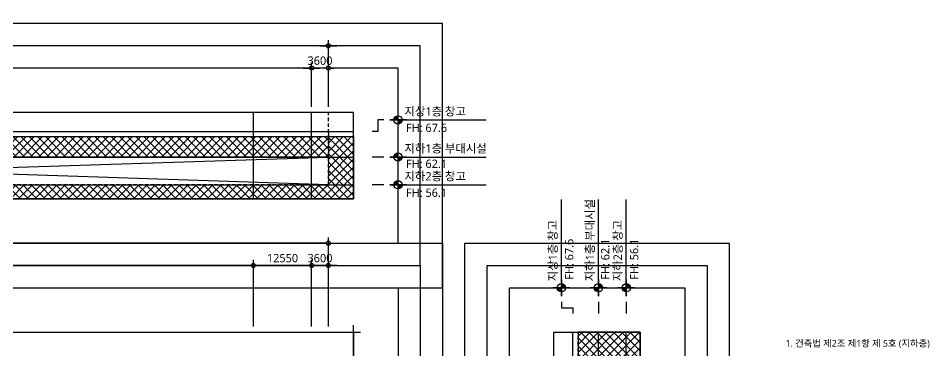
# Model space of a CAD drawing. Header units: millimetres. Extents: x 14000 to 977408, y 8600 to 340156.
# Drawn here: x 766042 to 961882, y 268383 to 340156 of the extents above; entities that cross this region are included whole.
import ezdxf
from ezdxf.enums import TextEntityAlignment as Align

# ---------------------------------------------------------------- set-up
doc = ezdxf.new("R2010")
doc.units = ezdxf.units.MM
doc.header["$LTSCALE"] = 1000
doc.header["$MEASUREMENT"] = 0
doc.header["$PDSIZE"] = -10
doc.linetypes.add('-HID', pattern=[2.5, 1.5, -1])
doc.layers.get('0').update_dxf_attribs({"linetype": 'CONTINUOUS'})
doc.layers.get('Defpoints').update_dxf_attribs({"color": 171, "linetype": 'CONTINUOUS'})
for name, color, linetype in [('AREABOUNDARY', 2, 'CONTINUOUS'), ('cen', 1, 'CONTINUOUS'), ('HAT', 8, 'CONTINUOUS'), ('NDIM', 7, 'CONTINUOUS'), ('SASAC 도면명', 2, 'CONTINUOUS'), ('SYM', 7, 'CONTINUOUS'), ('TEXT', 3, 'CONTINUOUS'), ('TEXT(AXIS)', 2, 'CONTINUOUS'), ('면적산출도(제외면적)', 3, 'CONTINUOUS')]:
    doc.layers.add(name, color=color, linetype=linetype)
doc.styles.add('CGS', font='cgse', dxfattribs={"bigfont": 'cgs'})
doc.styles.add('나눔바른고딕', font='NanumBarunGothic.ttf')
doc.dimstyles.new('NDIM 1200', dxfattribs={"dimscale": 500, "dimtxt": 3, "dimasz": 1, "dimexe": 2, "dimexo": 2, "dimgap": 1, "dimtad": 1, "dimdec": 0, "dimdsep": 46, "dimtxsty": 'CGS', "dimblk": 'DOT0', "dimcen": 1, "dimdle": 8, "dimclrd": 2, "dimclre": 2, "dimclrt": 2, "dimadec": 0, "dimazin": 0, "dimtfac": 1, "dimtdec": 0, "dimtix": 1, "dimtmove": 2, "dimatfit": 3, "dimldrblk": 'DOT0', "dimfxl": 1, "dimtolj": 1, "dimtzin": 0, "dimlwd": -1, "dimlwe": -1, "dimarcsym": 0})

# ---------------------------------------------------------------- blocks, each defined once
blk = doc.blocks.new('DOT0')
blk.add_line((-3, 0), (3, 0))
at = {"color": 6}
blk.add_circle((0, 0), 0.75, dxfattribs=at)
blk = doc.blocks.new('*D110')
at = {"layer": 'Defpoints', "color": 0, "ltscale": 0.4, "transparency": 16777216}
for p in [(816740, 286800), (816740, 272400), (829290, 272400)]:
    blk.add_point(p, dxfattribs=at)
at = {"layer": 'NDIM', "ltscale": 0.4, "transparency": 16777216}
for p, q in [((816740, 273600), (816740, 288000)), ((829290, 273600), (829290, 288000)), ((828690, 286800), (817340, 286800))]:
    blk.add_line(p, q, dxfattribs=at)
at = {"layer": 'NDIM', "ltscale": 0.4, "transparency": 16777216, "xscale": 600, "yscale": 600, "zscale": 600, "rotation": 180}
blk.add_blockref('DOT0', (816740, 286800), dxfattribs=at)
at = {"layer": 'NDIM', "ltscale": 0.4, "transparency": 16777216, "xscale": 600, "yscale": 600, "zscale": 600}
blk.add_blockref('DOT0', (829290, 286800), dxfattribs=at)
at = {"layer": 'NDIM', "ltscale": 0.4, "transparency": 16777216, "insert": (823015, 288377), "char_height": 1800, "attachment_point": 5, "style": '나눔바른고딕'}
blk.add_mtext('\\A1;12550', dxfattribs=at)
blk = doc.blocks.new('*D111')
at = {"layer": 'Defpoints', "color": 0, "ltscale": 0.4, "transparency": 16777216}
for p in [(829290, 286800), (829290, 272400), (832890, 272400)]:
    blk.add_point(p, dxfattribs=at)
at = {"layer": 'NDIM', "ltscale": 0.4, "transparency": 16777216}
for p, q in [((829290, 273600), (829290, 288000)), ((832890, 273600), (832890, 288000)), ((828690, 286800), (828090, 286800)), ((832890, 286800), (829290, 286800)), ((833490, 286800), (834090, 286800))]:
    blk.add_line(p, q, dxfattribs=at)
at = {"layer": 'NDIM', "ltscale": 0.4, "transparency": 16777216, "xscale": 600, "yscale": 600, "zscale": 600}
blk.add_blockref('DOT0', (829290, 286800), dxfattribs=at)
at = {"layer": 'NDIM', "ltscale": 0.4, "transparency": 16777216, "xscale": 600, "yscale": 600, "zscale": 600, "rotation": 180}
blk.add_blockref('DOT0', (832890, 286800), dxfattribs=at)
at = {"layer": 'NDIM', "ltscale": 0.4, "transparency": 16777216, "insert": (831090, 288379), "char_height": 1800, "attachment_point": 5, "style": '나눔바른고딕'}
blk.add_mtext('\\A1;3600', dxfattribs=at)
blk = doc.blocks.new('*D112')
at = {"layer": 'Defpoints', "color": 0, "ltscale": 0.4, "transparency": 16777216}
for p in [(602140, 291600), (602140, 272400), (832890, 272400)]:
    blk.add_point(p, dxfattribs=at)
at = {"layer": 'NDIM', "ltscale": 0.4, "transparency": 16777216}
for p, q in [((602140, 273600), (602140, 292800)), ((832890, 273600), (832890, 292800)), ((832290, 291600), (602740, 291600))]:
    blk.add_line(p, q, dxfattribs=at)
at = {"layer": 'NDIM', "ltscale": 0.4, "transparency": 16777216, "xscale": 600, "yscale": 600, "zscale": 600, "rotation": 180}
blk.add_blockref('DOT0', (602140, 291600), dxfattribs=at)
at = {"layer": 'NDIM', "ltscale": 0.4, "transparency": 16777216, "xscale": 600, "yscale": 600, "zscale": 600}
blk.add_blockref('DOT0', (832890, 291600), dxfattribs=at)
at = {"layer": 'NDIM', "ltscale": 0.4, "transparency": 16777216, "insert": (717515, 293368), "char_height": 1800, "attachment_point": 5, "style": '나눔바른고딕'}
blk.add_mtext('\\A1;230750 (A 구획)', dxfattribs=at)
blk = doc.blocks.new('A$C19853FC8')
at = {"layer": 'SYM'}
for p, q in [((1800, 0), (1800, 3600)), ((3600, 1800), (0, 1800))]:
    blk.add_line(p, q, dxfattribs=at)
blk.add_circle((1800, 1800), 900, dxfattribs=at)
for points in [[(900, 1800), (1800, 2700), (914, 1959), (1643, 2686)], [(914, 1959), (1643, 2686), (954, 2112), (1492, 2646)], [(954, 2112), (1492, 2646), (1025, 2260), (1346, 2576)], [(1025, 2260), (1346, 2576), (1109, 2378), (1222, 2491)], [(1800, 900), (2700, 1800), (1959, 914), (2686, 1643)], [(1959, 914), (2686, 1643), (2112, 954), (2646, 1492)], [(2112, 954), (2646, 1492), (2260, 1025), (2576, 1346)], [(2260, 1025), (2576, 1346), (2378, 1109), (2491, 1222)]]:
    blk.add_solid(points, dxfattribs=at)
at = {"layer": 'SYM', "linetype": 'Continuous'}
for points in [[(1800, 2700), (1800, 1800), (900, 1800)], [(2700, 1800), (1800, 900), (1800, 1800)]]:
    blk.add_solid(points, dxfattribs=at)
blk = doc.blocks.new('*D96')
at = {"layer": 'Defpoints', "color": 0, "ltscale": 0.4, "transparency": 16777216}
for p in [(651790, 329400), (651790, 319800), (829290, 319800)]:
    blk.add_point(p, dxfattribs=at)
at = {"layer": 'NDIM', "ltscale": 0.4, "transparency": 16777216}
for p, q in [((651790, 321000), (651790, 330600)), ((828690, 329400), (652390, 329400)), ((829290, 321000), (829290, 330600))]:
    blk.add_line(p, q, dxfattribs=at)
at = {"layer": 'NDIM', "ltscale": 0.4, "transparency": 16777216, "xscale": 600, "yscale": 600, "zscale": 600, "rotation": 180}
blk.add_blockref('DOT0', (651790, 329400), dxfattribs=at)
at = {"layer": 'NDIM', "ltscale": 0.4, "transparency": 16777216, "xscale": 600, "yscale": 600, "zscale": 600}
blk.add_blockref('DOT0', (829290, 329400), dxfattribs=at)
at = {"layer": 'NDIM', "ltscale": 0.4, "transparency": 16777216, "insert": (740540, 330977), "char_height": 1800, "attachment_point": 5, "style": '나눔바른고딕'}
blk.add_mtext('\\A1;177500', dxfattribs=at)
blk = doc.blocks.new('*D97')
at = {"layer": 'Defpoints', "color": 0, "ltscale": 0.4, "transparency": 16777216}
for p in [(829290, 329400), (829290, 319800), (832890, 319800)]:
    blk.add_point(p, dxfattribs=at)
at = {"layer": 'NDIM', "ltscale": 0.4, "transparency": 16777216}
for p, q in [((828690, 329400), (828090, 329400)), ((829290, 321000), (829290, 330600)), ((832890, 329400), (829290, 329400)), ((832890, 321000), (832890, 330600)), ((833490, 329400), (834090, 329400))]:
    blk.add_line(p, q, dxfattribs=at)
at = {"layer": 'NDIM', "ltscale": 0.4, "transparency": 16777216, "xscale": 600, "yscale": 600, "zscale": 600}
blk.add_blockref('DOT0', (829290, 329400), dxfattribs=at)
at = {"layer": 'NDIM', "ltscale": 0.4, "transparency": 16777216, "xscale": 600, "yscale": 600, "zscale": 600, "rotation": 180}
blk.add_blockref('DOT0', (832890, 329400), dxfattribs=at)
at = {"layer": 'NDIM', "ltscale": 0.4, "transparency": 16777216, "insert": (831090, 330979), "char_height": 1800, "attachment_point": 5, "style": '나눔바른고딕'}
blk.add_mtext('\\A1;3600', dxfattribs=at)
blk = doc.blocks.new('*D98')
at = {"layer": 'Defpoints', "color": 0, "ltscale": 0.4, "transparency": 16777216}
for p in [(602140, 334200), (602140, 319800), (832890, 319800)]:
    blk.add_point(p, dxfattribs=at)
at = {"layer": 'NDIM', "ltscale": 0.4, "transparency": 16777216}
for p, q in [((602140, 321000), (602140, 335400)), ((832890, 321000), (832890, 335400)), ((832290, 334200), (602740, 334200))]:
    blk.add_line(p, q, dxfattribs=at)
at = {"layer": 'NDIM', "ltscale": 0.4, "transparency": 16777216, "xscale": 600, "yscale": 600, "zscale": 600, "rotation": 180}
blk.add_blockref('DOT0', (602140, 334200), dxfattribs=at)
at = {"layer": 'NDIM', "ltscale": 0.4, "transparency": 16777216, "xscale": 600, "yscale": 600, "zscale": 600}
blk.add_blockref('DOT0', (832890, 334200), dxfattribs=at)
at = {"layer": 'NDIM', "ltscale": 0.4, "transparency": 16777216, "insert": (717515, 335968), "char_height": 1800, "attachment_point": 5, "style": '나눔바른고딕'}
blk.add_mtext('\\A1;230750 (A 구획)', dxfattribs=at)
blk = doc.blocks.new('*D160')
at = {"layer": 'Defpoints', "color": 0, "ltscale": 0.4, "transparency": 16777216}
for p in [(651790, 286800), (651790, 272400), (816740, 272400)]:
    blk.add_point(p, dxfattribs=at)
at = {"layer": 'NDIM', "ltscale": 0.4, "transparency": 16777216}
for p, q in [((651790, 273600), (651790, 288000)), ((816740, 273600), (816740, 288000)), ((816140, 286800), (652390, 286800))]:
    blk.add_line(p, q, dxfattribs=at)
at = {"layer": 'NDIM', "ltscale": 0.4, "transparency": 16777216, "xscale": 600, "yscale": 600, "zscale": 600, "rotation": 180}
blk.add_blockref('DOT0', (651790, 286800), dxfattribs=at)
at = {"layer": 'NDIM', "ltscale": 0.4, "transparency": 16777216, "xscale": 600, "yscale": 600, "zscale": 600}
blk.add_blockref('DOT0', (816740, 286800), dxfattribs=at)
at = {"layer": 'NDIM', "ltscale": 0.4, "transparency": 16777216, "insert": (734265, 288379), "char_height": 1800, "attachment_point": 5, "style": '나눔바른고딕'}
blk.add_mtext('\\A1;164950', dxfattribs=at)

msp = doc.modelspace()

# ---------------------------------------------------------------- hatches: boundary and pattern name
at = {"layer": 'HAT', "ltscale": 0.1}
h = msp.add_hatch(dxfattribs=at)
h.set_pattern_fill('ANSI37', color=256, scale=10000)
h.paths.add_polyline_path([(838310, 314600), (832890, 314600), (832890, 304200), (602140, 304200), (602140, 313550), (651790, 313550), (651790, 314600), (596890, 314600), (596890, 301200), (838310, 301200)])
h = msp.add_hatch(dxfattribs=at)
h.set_pattern_fill('ANSI37', color=256, scale=10000)
h.set_pattern_definition([(45, (399494, 565076), (-883.8835, 883.8835), []), (135, (399494, 565076), (-883.8835, -883.8835), [])])
h.paths.add_polyline_path([(832890, 310200), (832890, 314600), (651790, 314600), (651790, 310200)])
h = msp.add_hatch(dxfattribs=at)
h.set_pattern_fill('ANSI37', color=256, scale=10000)
h.paths.add_polyline_path([(886710, 145797.7), (886710, 153187.2), (897110, 153187.2), (897110, 266537.2), (886710, 266537.2), (886710, 272400), (900110, 272400), (900110, 145797.7)])

# ---------------------------------------------------------------- linework, layer by layer
at = {"layer": 'AREABOUNDARY', "linetype": '-HID', "ltscale": 0.5}
msp.add_lwpolyline([(602140, 319800), (602140, 304200), (832890, 304200), (832890, 319800)], dxfattribs=at)
msp.add_lwpolyline([(651790, 304200), (602140, 304200), (602140, 313550), (651790, 313550), (651790, 315700), (832890, 315700), (832890, 304200)], close=True, dxfattribs=at)
at = {"layer": 'cen', "ltscale": 5}
for p, q in [((816740, 301200), (816740, 319800)), ((829290, 301200), (829290, 319800)), ((596890, 315700), (838310, 315700)), ((596890, 310200), (838310, 310200)), ((596890, 304200), (838310, 304200)), ((885610, 145797.7), (885610, 272400)), ((891110, 145797.7), (891110, 272400)), ((897110, 145797.7), (897110, 272400))]:
    msp.add_line(p, q, dxfattribs=at)
at = {"layer": 'Defpoints', "ltscale": 0.1}
for points in [[(857510, 339000), (577690, 339000), (577690, 282000), (857510, 282000)], [(852710, 334200), (582490, 334200), (582490, 286800), (852710, 286800)], [(847910, 329400), (587290, 329400), (587290, 291600), (847910, 291600)], [(838310, 319800), (596890, 319800), (596890, 301200), (838310, 301200)], [(577690, 291600), (857510, 291600), (857510, 126597.7), (577690, 126597.7)], [(862310, 291600), (919310, 291600), (919310, 126597.7), (862310, 126597.7)], [(582490, 286800), (852710, 286800), (852710, 131397.7), (582490, 131397.7)], [(867110, 286800), (914510, 286800), (914510, 131397.7), (867110, 131397.7)], [(587290, 282000), (847910, 282000), (847910, 136197.7), (587290, 136197.7)], [(871910, 282000), (909710, 282000), (909710, 136197.7), (871910, 136197.7)], [(838310, 145797.7), (596890, 145797.7), (596890, 272400), (838310, 272400)], [(596890, 272400), (838310, 272400), (838310, 145797.7), (596890, 145797.7)], [(881510, 272400), (900110, 272400), (900110, 145797.7), (881510, 145797.7)]]:
    msp.add_lwpolyline(points, close=True, dxfattribs=at)
at = {"layer": 'HAT', "ltscale": 0.1}
for p, q in [((651790, 304200), (832890, 310200)), ((832890, 304200), (651790, 310200))]:
    msp.add_line(p, q, dxfattribs=at)
for points in [[(596890, 314600), (838310, 314600), (838310, 301200), (596890, 301200)], [(886710, 145797.7), (900110, 145797.7), (900110, 272400), (886710, 272400)]]:
    msp.add_lwpolyline(points, close=True, dxfattribs=at)
at = {"layer": 'SASAC 도면명', "ltscale": 0.1}
msp.add_lwpolyline([(651790, 315700), (832890, 315700), (832890, 310200), (651790, 310200)], close=True, dxfattribs=at)
at = {"layer": 'SYM', "ltscale": 1000}
for p, q in [((846110, 318200), (866910, 318200)), ((843583.6, 315700), (842320.5, 315700)), ((844846.8, 310200), (842320.5, 310200)), ((846110, 310200), (866910, 310200)), ((844846.8, 304200), (842320.5, 304200)), ((846110, 304200), (866910, 304200)), ((883110, 280200), (883110, 301000)), ((891110, 280200), (891110, 301000)), ((897110, 280200), (897110, 301000)), ((891110, 278936.8), (891110, 276410.5)), ((897110, 278936.8), (897110, 276410.5)), ((885610, 277673.7), (885610, 276410.5))]:
    msp.add_line(p, q, dxfattribs=at)
for points in [[(844846.8, 318200), (843583.6, 318200), (843583.6, 315700)], [(883110, 278936.8), (883110, 277673.7), (885610, 277673.7)]]:
    msp.add_lwpolyline(points, dxfattribs=at)
at = {"layer": 'SYM', "ltscale": 0.1}
for points in [[(595390, 272400), (717060, 272400), (716790, 273500), (718410, 271300), (718140, 272400), (839810, 272400)], [(838310, 144297.7), (838310, 208558.8), (837210, 208288.8), (839410, 209908.8), (838310, 209638.8), (838310, 273900)]]:
    msp.add_lwpolyline(points, dxfattribs=at)
at = {"layer": '면적산출도(제외면적)', "linetype": '-HID', "ltscale": 0.5}
for p, q in [((596890, 314600), (838310, 314600)), ((886710, 145797.7), (886710, 272400))]:
    msp.add_line(p, q, dxfattribs=at)

# ---------------------------------------------------------------- block references
at = {"ltscale": 1000}
for p in [(846110, 316400), (846110, 308400), (846110, 302400)]:
    msp.add_blockref('A$C19853FC8', p, dxfattribs=at)
at = {"ltscale": 1000, "rotation": 90}
for p in [(884909.9, 280200), (892909.9, 280200), (898909.9, 280200)]:
    msp.add_blockref('A$C19853FC8', p, dxfattribs=at)

# ---------------------------------------------------------------- texts
at = {"layer": 'TEXT', "style": '나눔바른고딕'}
msp.add_text('1. 건축법 제2조 제1항 제 5호 (지하층)', height=1440, dxfattribs=at).set_placement((931426.8, 270000), align=Align.MIDDLE_LEFT)
at = {"layer": 'TEXT(AXIS)', "style": '나눔바른고딕'}
for s, p in [('지상1층 창고', (849291.2, 319144.9)), ('FH: 67.6', (849633.1, 315604.9)), ('지하1층 부대시설', (849291.2, 311144.9)), ('FH: 62.1', (849633.1, 307841.9)), ('지하2층 창고', (849291.2, 305144.9)), ('FH: 56.1', (849633.1, 301604.9))]:
    msp.add_text(s, height=1800, dxfattribs=at).set_placement(p)
for s, p in [('지하1층 부대시설', (890165.1, 283381.2)), ('지상1층 창고', (882165.1, 283381.2)), ('지하2층 창고', (896165.1, 283381.2)), ('FH: 67.6', (885705, 283723.1)), ('FH: 62.1', (893468, 283723.1)), ('FH: 56.1', (899705, 283723.1))]:
    msp.add_text(s, height=1800, rotation=90, dxfattribs=at).set_placement(p)

# ---------------------------------------------------------------- dimensions: what is measured, and where the dimension line sits
at = {"layer": 'NDIM', "ltscale": 0.4}
for base, p1, p2, picture, middle in [((602140, 334200), (832890, 319800), (602140, 319800), '*D98', (717515, 335968.4)), ((602140, 291600), (832890, 272400), (602140, 272400), '*D112', (717515, 293368.4))]:
    dim = msp.add_linear_dim(base=base, p1=p1, p2=p2, angle=180, text='<> (A 구획)', dimstyle='NDIM 1200', override={"dimscale": 600, "dimtxsty": '나눔바른고딕', "dimclrd": 256, "dimclre": 256, "dimclrt": 256}, dxfattribs=at)
    dim.commit()
    dim.dimension.update_dxf_attribs({"geometry": picture, "text_midpoint": middle})
for base, p1, p2, picture, middle in [((651790, 329400), (829290, 319800), (651790, 319800), '*D96', (740540, 330977.4)), ((829290, 329400), (832890, 319800), (829290, 319800), '*D97', (831090, 330978.6)), ((651790, 286800), (816740, 272400), (651790, 272400), '*D160', (734265, 288378.6)), ((816740, 286800), (829290, 272400), (816740, 272400), '*D110', (823015, 288377.4)), ((829290, 286800), (832890, 272400), (829290, 272400), '*D111', (831090, 288378.6))]:
    dim = msp.add_linear_dim(base=base, p1=p1, p2=p2, angle=180, dimstyle='NDIM 1200', override={"dimscale": 600, "dimtxsty": '나눔바른고딕', "dimclrd": 256, "dimclre": 256, "dimclrt": 256}, dxfattribs=at)
    dim.commit()
    dim.dimension.update_dxf_attribs({"geometry": picture, "text_midpoint": middle})

doc.saveas('drawing.dxf')
